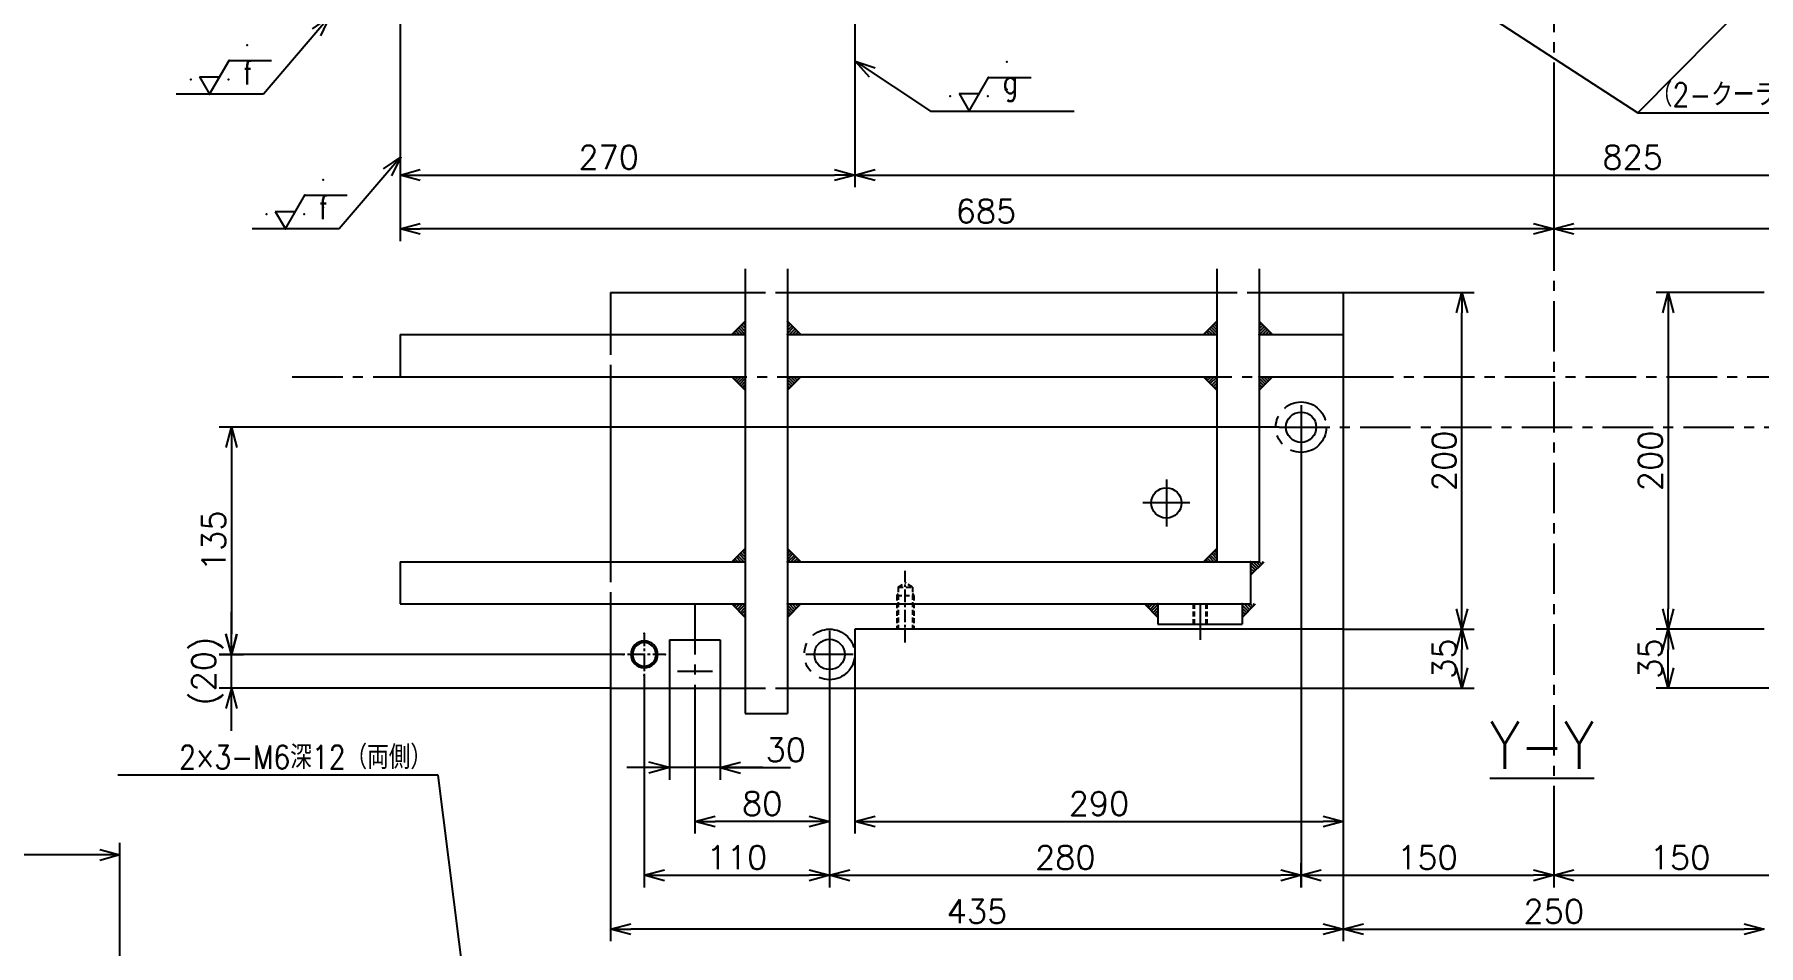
# Model space of a CAD drawing. Header units: millimetres. Extents: x -868 to 0, y 0 to 636.
# Drawn here: x -645.2 to -389.3, y 261.6 to 396.9 of the extents above; entities that cross this region are included whole.
import ezdxf

# ---------------------------------------------------------------- set-up
doc = ezdxf.new("R2010")
doc.units = ezdxf.units.MM
for name, pattern in [('CENTER', [12, 7.5, -1.5, 1.5, -1.5]), ('DASHED', [4.5, 3, -1.5]), ('PHANTOM', [15, 7.5, -1.5, 1.5, -1.5, 1.5, -1.5])]:
    doc.linetypes.add(name, pattern=pattern)
doc.styles.get("Standard").update_dxf_attribs({"font": 'ROMANS', "bigfont": 'EXTFONT'})
doc.dimstyles.new('ISO-25', dxfattribs={"dimtxt": 2.5, "dimasz": 2.5, "dimexe": 1.25, "dimexo": 0.625, "dimtad": 1, "dimtxsty": 'Standard', "dimcen": 2.5, "dimadec": 0, "dimazin": 0, "dimtfac": 1, "dimtmove": 0, "dimatfit": 3, "dimfxl": 1, "dimarcsym": 0})

# ---------------------------------------------------------------- blocks, each defined once
blk = doc.blocks.new('DTL0018')
h = blk.add_hatch()
h.set_pattern_fill('ANSI31', color=0, scale=0.4, style=0, pattern_type=2)
h.set_pattern_definition([(45, (0, 0), (-0.89443, 0.89443), [])])
h.paths.add_polyline_path([(0, 8), (8, 0), (0, 0)])
at = {"color": 0, "linetype": 'Continuous'}
blk.add_line((8, 0), (0, 8), dxfattribs=at)
at = {"color": 0}
blk.add_point((0, 0), dxfattribs=at)
blk = doc.blocks.new('DTL0026')
at = {"color": 0, "linetype": 'DASHED'}
for p, q in [((-4, 12), (-4, 0)), ((-3.4, 12), (-3.4, 0)), ((3.4, 12), (3.4, 0)), ((4, 12), (4, 0))]:
    blk.add_line(p, q, dxfattribs=at)
at = {"color": 0}
blk.add_point((0, 0), dxfattribs=at)
blk = doc.blocks.new('DTL0055')
at = {"color": 0, "linetype": 'CENTER'}
blk.add_line((-7.9, 0), (34.6, 0), dxfattribs=at)
at = {"color": 0, "linetype": 'DASHED'}
for p, q in [((20, 5), (0, 5)), ((25, 4.2), (0, 4.2)), ((20, 5), (20, -5)), ((20, 5), (21.3, 4.2)), ((25, 4.2), (27.5, 0)), ((25, 4.2), (25, -4.3)), ((25, -4.3), (0, -4.3)), ((20, -5), (0, -5)), ((20, -5), (21.3, -4.3)), ((25, -4.3), (27.5, 0))]:
    blk.add_line(p, q, dxfattribs=at)
at = {"color": 0}
for p in [(0, 0), (20, 0)]:
    blk.add_point(p, dxfattribs=at)
blk = doc.blocks.new('DTL0029')
at = {"color": 0, "linetype": 'CENTER'}
for p, q in [((0, 12.5), (0, -12.5)), ((-12.5, 0), (12.5, 0))]:
    blk.add_line(p, q, dxfattribs=at)
at = {"color": 0, "linetype": 'Continuous'}
for radius in [8, 7]:
    blk.add_circle((0, 0), radius, dxfattribs=at)
at = {"color": 0}
for p in [(0, 12.5), (-12.5, 0), (-12.5, 0), (-12.5, 0), (0, 0), (12.5, 0), (12.5, 0), (12.5, 0), (0, -12.5)]:
    blk.add_point(p, dxfattribs=at)
blk = doc.blocks.new('_Open30')
at = {"color": 0, "linetype": 'ByBlock', "lineweight": -2}
for p, q in [((-1, 0.267949), (0, 0)), ((0, 0), (-1, -0.267949)), ((0, 0), (-1, 0))]:
    blk.add_line(p, q, dxfattribs=at)
blk = doc.blocks.new('*D138')
at = {"color": 0, "lineweight": -2}
blk.add_line((-447.97, 264), (-391.47, 264), dxfattribs=at)
at = {"layer": 'Defpoints', "color": 0}
for p in [(-450.97, 282.3), (-388.47, 264), (-388.47, 234.36)]:
    blk.add_point(p, dxfattribs=at)
at = {"color": 0, "lineweight": -2, "xscale": 3, "yscale": 3, "zscale": 3, "rotation": 180}
blk.add_blockref('_Open30', (-450.97, 264), dxfattribs=at)
at = {"color": 0, "lineweight": -2, "xscale": 3, "yscale": 3, "zscale": 3}
blk.add_blockref('_Open30', (-388.47, 264), dxfattribs=at)
at = {"color": 0, "insert": (-419.72, 266.64), "char_height": 3.5, "attachment_point": 5}
blk.add_mtext('250', dxfattribs=at)
blk = doc.blocks.new('*D140')
at = {"color": 0, "lineweight": -2}
for p, q in [((-388.47, 308.55), (-404.53, 308.55)), ((-402.73, 302.8), (-402.73, 305.55)), ((-315.97, 299.8), (-404.53, 299.8))]:
    blk.add_line(p, q, dxfattribs=at)
at = {"layer": 'Defpoints', "color": 0}
for p in [(-402.73, 308.55), (-388.47, 308.55), (-315.97, 299.8)]:
    blk.add_point(p, dxfattribs=at)
at = {"color": 0, "lineweight": -2, "xscale": 3, "yscale": 3, "zscale": 3}
for p, rotation in [((-402.73, 308.55), 90), ((-402.73, 299.8), 270)]:
    blk.add_blockref('_Open30', p, dxfattribs=dict(at, rotation=rotation))
at = {"color": 0, "insert": (-405.37, 304.18), "char_height": 3.5, "attachment_point": 5, "rotation": 90}
blk.add_mtext('35', dxfattribs=at)
blk = doc.blocks.new('*D141')
at = {"color": 0, "lineweight": -2}
for p, q in [((-450.97, 308.55), (-431.54, 308.55)), ((-433.34, 302.8), (-433.34, 305.55)), ((-523.47, 299.8), (-431.54, 299.8))]:
    blk.add_line(p, q, dxfattribs=at)
at = {"layer": 'Defpoints', "color": 0}
for p in [(-450.97, 308.55), (-433.34, 308.55), (-523.47, 299.8)]:
    blk.add_point(p, dxfattribs=at)
at = {"color": 0, "lineweight": -2, "xscale": 3, "yscale": 3, "zscale": 3}
for p, rotation in [((-433.34, 308.55), 90), ((-433.34, 299.8), 270)]:
    blk.add_blockref('_Open30', p, dxfattribs=dict(at, rotation=rotation))
at = {"color": 0, "insert": (-435.98, 304.18), "char_height": 3.5, "attachment_point": 5, "rotation": 90}
blk.add_mtext('35', dxfattribs=at)
blk = doc.blocks.new('*D142')
at = {"color": 0, "lineweight": -2}
for p, q in [((-450.97, 358.55), (-431.54, 358.55)), ((-433.34, 311.55), (-433.34, 355.55))]:
    blk.add_line(p, q, dxfattribs=at)
at = {"layer": 'Defpoints', "color": 0}
for p in [(-450.97, 358.55), (-433.34, 358.55), (-450.97, 308.55)]:
    blk.add_point(p, dxfattribs=at)
at = {"color": 0, "lineweight": -2, "xscale": 3, "yscale": 3, "zscale": 3}
for p, rotation in [((-433.34, 358.55), 90), ((-433.34, 308.55), 270)]:
    blk.add_blockref('_Open30', p, dxfattribs=dict(at, rotation=rotation))
at = {"color": 0, "insert": (-435.98, 333.55), "char_height": 3.5, "attachment_point": 5, "rotation": 90}
blk.add_mtext('200', dxfattribs=at)
blk = doc.blocks.new('*D166')
at = {"color": 0, "lineweight": -2}
for p, q in [((-632.55, 219.99), (-632.55, 276.82)), ((-635.55, 275.02), (-679.55, 275.02))]:
    blk.add_line(p, q, dxfattribs=at)
at = {"layer": 'Defpoints', "color": 0}
for p in [(-682.55, 275.02), (-682.55, 274.06), (-632.55, 219.99)]:
    blk.add_point(p, dxfattribs=at)
at = {"color": 0, "lineweight": -2, "xscale": 3, "yscale": 3, "zscale": 3, "rotation": 180}
blk.add_blockref('_Open30', (-682.55, 275.02), dxfattribs=at)
at = {"color": 0, "lineweight": -2, "xscale": 3, "yscale": 3, "zscale": 3}
blk.add_blockref('_Open30', (-632.55, 275.02), dxfattribs=at)
at = {"color": 0, "insert": (-657.55, 278.55), "char_height": 3.5, "attachment_point": 5}
blk.add_mtext('(200)', dxfattribs=at)
blk = doc.blocks.new('*D171')
at = {"color": 0, "lineweight": -2}
for p, q in [((-527.22, 301.3), (-527.22, 278.2)), ((-547.22, 296.05), (-547.22, 278.2)), ((-530.22, 280), (-544.22, 280))]:
    blk.add_line(p, q, dxfattribs=at)
at = {"layer": 'Defpoints', "color": 0}
for p in [(-527.22, 301.3), (-547.22, 296.05), (-547.22, 280)]:
    blk.add_point(p, dxfattribs=at)
at = {"color": 0, "lineweight": -2, "xscale": 3, "yscale": 3, "zscale": 3, "rotation": 180}
blk.add_blockref('_Open30', (-547.22, 280), dxfattribs=at)
at = {"color": 0, "lineweight": -2, "xscale": 3, "yscale": 3, "zscale": 3}
blk.add_blockref('_Open30', (-527.22, 280), dxfattribs=at)
at = {"color": 0, "insert": (-537.22, 282.64), "char_height": 3.5, "attachment_point": 5}
blk.add_mtext('80', dxfattribs=at)
blk = doc.blocks.new('*D172')
at = {"color": 7, "linetype": 'Continuous'}
for p, q in [((-550.97, 299.8), (-550.97, 286.2)), ((-543.47, 299.8), (-543.47, 286.2)), ((-537.12, 288), (-557.32, 288)), ((-550.97, 288), (-554.03, 288.82)), ((-550.97, 288), (-554.03, 287.18)), ((-543.47, 288), (-540.42, 288.82)), ((-543.47, 288), (-540.42, 287.18)), ((-543.47, 288), (-533, 288))]:
    blk.add_line(p, q, dxfattribs=at)
at = {"layer": 'Defpoints', "color": 0}
for p in [(-550.97, 299.8), (-543.47, 299.8), (-550.97, 288)]:
    blk.add_point(p, dxfattribs=at)
at = {"color": 0, "insert": (-533.72, 290.64), "char_height": 3.5, "attachment_point": 5}
blk.add_mtext('30', dxfattribs=at)
blk = doc.blocks.new('USER0001')
at = {"color": 0, "linetype": 'Continuous'}
for p, q in [((-1.5, 2.6), (0, 0)), ((-1.5, 2.6), (1.5, 2.6)), ((0, 0), (2.89, 5)), ((2.89, 5), (9.2, 5))]:
    blk.add_line(p, q, dxfattribs=at)
at = {"color": 0}
for p in [(5.6, 7.3), (2.89, 5), (5.6, 3.2), (5.6, 3.2), (-2.8, 2.2), (2.8, 2.2), (0, 0)]:
    blk.add_point(p, dxfattribs=at)
blk = doc.blocks.new('SYM0016')
at = {"color": 0}
blk.add_blockref('USER0001', (0, 0), dxfattribs=at)
at = {"color": 0, "insert": (4.98, 1.45), "char_height": 3.5, "attachment_point": 7}
blk.add_mtext('{\\W0.8;g}', dxfattribs=at)
blk = doc.blocks.new('SYM0017')
at = {"color": 7, "linetype": 'Continuous'}
for p, q in [((0, 0), (11.18, -7.43)), ((0, 0), (3, -1.01)), ((0, 0), (2.09, -2.37)), ((11.18, -7.43), (32.52, -7.43))]:
    blk.add_line(p, q, dxfattribs=at)
blk = doc.blocks.new('SYM0021')
at = {"color": 0}
blk.add_blockref('USER0001', (0, 0), dxfattribs=at)
at = {"color": 0, "insert": (4.98, 1.45), "char_height": 3.5, "attachment_point": 7}
blk.add_mtext('{\\W0.8;f}', dxfattribs=at)
blk = doc.blocks.new('SYM0031')
at = {"color": 7, "linetype": 'Continuous'}
for p, q in [((-8.98, 71.33), (-56.49, 71.33)), ((0, 0), (-8.98, 71.33)), ((0, 0), (-1.19, 2.93)), ((0, 0), (0.43, 3.13))]:
    blk.add_line(p, q, dxfattribs=at)
at = {"color": 7, "insert": (-9.88, 72.2), "char_height": 3.5, "attachment_point": 9}
blk.add_mtext('{\\W0.833333;2×3-M6深12（両側）}', dxfattribs=at)
blk = doc.blocks.new('*D196')
at = {"color": 0, "lineweight": -2}
for p, q in [((-450.97, 312.3), (-450.97, 278.2)), ((-523.47, 299.79), (-523.47, 278.2)), ((-520.47, 280), (-453.97, 280))]:
    blk.add_line(p, q, dxfattribs=at)
at = {"layer": 'Defpoints', "color": 0}
for p in [(-450.97, 312.3), (-523.47, 299.79), (-450.97, 280)]:
    blk.add_point(p, dxfattribs=at)
at = {"color": 0, "lineweight": -2, "xscale": 3, "yscale": 3, "zscale": 3, "rotation": 180}
blk.add_blockref('_Open30', (-523.47, 280), dxfattribs=at)
at = {"color": 0, "lineweight": -2, "xscale": 3, "yscale": 3, "zscale": 3}
blk.add_blockref('_Open30', (-450.97, 280), dxfattribs=at)
at = {"color": 0, "insert": (-487.22, 282.64), "char_height": 3.5, "attachment_point": 5}
blk.add_mtext('290', dxfattribs=at)
blk = doc.blocks.new('*D214')
at = {"color": 0, "lineweight": -2}
for p, q in [((-590.97, 399.51), (-590.97, 374.2)), ((-587.97, 376), (-526.47, 376))]:
    blk.add_line(p, q, dxfattribs=at)
at = {"layer": 'Defpoints', "color": 0}
for p in [(-590.97, 399.51), (-523.47, 399.51), (-523.47, 376)]:
    blk.add_point(p, dxfattribs=at)
at = {"color": 0, "lineweight": -2, "xscale": 3, "yscale": 3, "zscale": 3, "rotation": 180}
blk.add_blockref('_Open30', (-590.97, 376), dxfattribs=at)
at = {"color": 0, "lineweight": -2, "xscale": 3, "yscale": 3, "zscale": 3}
blk.add_blockref('_Open30', (-523.47, 376), dxfattribs=at)
at = {"color": 0, "insert": (-560, 378.64), "char_height": 3.5, "attachment_point": 5}
blk.add_mtext('\\A1;270', dxfattribs=at)
blk = doc.blocks.new('*D217')
at = {"color": 0, "lineweight": -2}
for p, q in [((-523.47, 399.51), (-523.47, 374.2)), ((-520.47, 376), (-320.22, 376))]:
    blk.add_line(p, q, dxfattribs=at)
at = {"layer": 'Defpoints', "color": 0}
for p in [(-523.47, 399.51), (-317.22, 399.51), (-317.22, 376)]:
    blk.add_point(p, dxfattribs=at)
at = {"color": 0, "lineweight": -2, "xscale": 3, "yscale": 3, "zscale": 3, "rotation": 180}
blk.add_blockref('_Open30', (-523.47, 376), dxfattribs=at)
at = {"color": 0, "lineweight": -2, "xscale": 3, "yscale": 3, "zscale": 3}
blk.add_blockref('_Open30', (-317.22, 376), dxfattribs=at)
at = {"color": 0, "insert": (-408, 378.64), "char_height": 3.5, "attachment_point": 5}
blk.add_mtext('\\A1;825', dxfattribs=at)
blk = doc.blocks.new('*D231')
at = {"color": 0, "lineweight": -2}
for p, q in [((-450.97, 312.3), (-450.97, 262.2)), ((-559.72, 299.8), (-559.72, 262.2)), ((-453.97, 264), (-556.72, 264))]:
    blk.add_line(p, q, dxfattribs=at)
at = {"layer": 'Defpoints', "color": 0}
for p in [(-450.97, 312.3), (-559.72, 299.8), (-559.72, 264)]:
    blk.add_point(p, dxfattribs=at)
at = {"color": 0, "lineweight": -2, "xscale": 3, "yscale": 3, "zscale": 3, "rotation": 180}
blk.add_blockref('_Open30', (-559.72, 264), dxfattribs=at)
at = {"color": 0, "lineweight": -2, "xscale": 3, "yscale": 3, "zscale": 3}
blk.add_blockref('_Open30', (-450.97, 264), dxfattribs=at)
at = {"color": 0, "insert": (-505.34, 266.64), "char_height": 3.5, "attachment_point": 5}
blk.add_mtext('435', dxfattribs=at)
blk = doc.blocks.new('*D232')
at = {"color": 0, "lineweight": -2}
for p, q in [((-590.97, 399.51), (-590.97, 366.2)), ((-419.72, 387.63), (-419.72, 366.2)), ((-422.72, 368), (-587.97, 368))]:
    blk.add_line(p, q, dxfattribs=at)
at = {"layer": 'Defpoints', "color": 0}
for p in [(-590.97, 399.51), (-419.72, 387.63), (-590.97, 368)]:
    blk.add_point(p, dxfattribs=at)
at = {"color": 0, "lineweight": -2, "xscale": 3, "yscale": 3, "zscale": 3, "rotation": 180}
blk.add_blockref('_Open30', (-590.97, 368), dxfattribs=at)
at = {"color": 0, "lineweight": -2, "xscale": 3, "yscale": 3, "zscale": 3}
blk.add_blockref('_Open30', (-419.72, 368), dxfattribs=at)
at = {"color": 0, "insert": (-504, 370.64), "char_height": 3.5, "attachment_point": 5}
blk.add_mtext('685', dxfattribs=at)
blk = doc.blocks.new('*D233')
at = {"color": 0, "lineweight": -2}
for p, q in [((-289.72, 399.51), (-289.72, 366.2)), ((-292.72, 368), (-416.72, 368))]:
    blk.add_line(p, q, dxfattribs=at)
at = {"layer": 'Defpoints', "color": 0}
for p in [(-289.72, 399.51), (-419.72, 387.63), (-419.72, 368)]:
    blk.add_point(p, dxfattribs=at)
at = {"color": 0, "lineweight": -2, "xscale": 3, "yscale": 3, "zscale": 3, "rotation": 180}
blk.add_blockref('_Open30', (-419.72, 368), dxfattribs=at)
at = {"color": 0, "lineweight": -2, "xscale": 3, "yscale": 3, "zscale": 3}
blk.add_blockref('_Open30', (-289.72, 368), dxfattribs=at)
at = {"color": 0, "insert": (-354.72, 370.64), "char_height": 3.5, "attachment_point": 5}
blk.add_mtext('520', dxfattribs=at)
blk = doc.blocks.new('*D254')
at = {"color": 0, "lineweight": -2}
for p, q in [((-388.47, 358.55), (-404.53, 358.55)), ((-402.73, 355.55), (-402.73, 311.55))]:
    blk.add_line(p, q, dxfattribs=at)
at = {"layer": 'Defpoints', "color": 0}
for p in [(-388.47, 358.55), (-402.73, 308.55), (-388.47, 308.55)]:
    blk.add_point(p, dxfattribs=at)
at = {"color": 0, "lineweight": -2, "xscale": 3, "yscale": 3, "zscale": 3}
for p, rotation in [((-402.73, 358.55), 90), ((-402.73, 308.55), 270)]:
    blk.add_blockref('_Open30', p, dxfattribs=dict(at, rotation=rotation))
at = {"color": 0, "insert": (-405.37, 333.55), "char_height": 3.5, "attachment_point": 5, "rotation": 90}
blk.add_mtext('200', dxfattribs=at)
blk = doc.blocks.new('*D255')
at = {"color": 0, "lineweight": -2}
for p, q in [((-460.47, 338.55), (-617.8, 338.55)), ((-616, 335.55), (-616, 307.8)), ((-557.85, 304.8), (-617.8, 304.8))]:
    blk.add_line(p, q, dxfattribs=at)
at = {"layer": 'Defpoints', "color": 0}
for p in [(-460.47, 338.55), (-616, 304.8), (-557.85, 304.8)]:
    blk.add_point(p, dxfattribs=at)
at = {"color": 0, "lineweight": -2, "xscale": 3, "yscale": 3, "zscale": 3}
for p, rotation in [((-616, 338.55), 90), ((-616, 304.8), 270)]:
    blk.add_blockref('_Open30', p, dxfattribs=dict(at, rotation=rotation))
at = {"color": 0, "insert": (-618.64, 321.68), "char_height": 3.5, "attachment_point": 5, "rotation": 90}
blk.add_mtext('135', dxfattribs=at)
blk = doc.blocks.new('*D258')
at = {"color": 0, "lineweight": -2}
for p, q in [((-554.72, 301.68), (-554.72, 270.2)), ((-551.72, 272), (-530.22, 272))]:
    blk.add_line(p, q, dxfattribs=at)
at = {"layer": 'Defpoints', "color": 0}
for p in [(-554.72, 301.68), (-527.22, 301.3), (-527.22, 272)]:
    blk.add_point(p, dxfattribs=at)
at = {"color": 0, "lineweight": -2, "xscale": 3, "yscale": 3, "zscale": 3, "rotation": 180}
blk.add_blockref('_Open30', (-554.72, 272), dxfattribs=at)
at = {"color": 0, "lineweight": -2, "xscale": 3, "yscale": 3, "zscale": 3}
blk.add_blockref('_Open30', (-527.22, 272), dxfattribs=at)
at = {"color": 0, "insert": (-540.97, 274.64), "char_height": 3.5, "attachment_point": 5}
blk.add_mtext('110', dxfattribs=at)
blk = doc.blocks.new('*D259')
at = {"color": 0, "lineweight": -2}
for p, q in [((-527.22, 301.3), (-527.22, 270.2)), ((-524.22, 272), (-460.22, 272)), ((-457.22, 270.2), (-457.22, 273.8))]:
    blk.add_line(p, q, dxfattribs=at)
at = {"layer": 'Defpoints', "color": 0}
for p in [(-527.22, 301.3), (-457.22, 272), (-457.22, 270.2)]:
    blk.add_point(p, dxfattribs=at)
at = {"color": 0, "lineweight": -2, "xscale": 3, "yscale": 3, "zscale": 3, "rotation": 180}
blk.add_blockref('_Open30', (-527.22, 272), dxfattribs=at)
at = {"color": 0, "lineweight": -2, "xscale": 3, "yscale": 3, "zscale": 3}
blk.add_blockref('_Open30', (-457.22, 272), dxfattribs=at)
at = {"color": 0, "insert": (-492.22, 274.64), "char_height": 3.5, "attachment_point": 5}
blk.add_mtext('280', dxfattribs=at)
blk = doc.blocks.new('*D260')
at = {"color": 7, "linetype": 'Continuous'}
for p, q in [((-616, 293.45), (-616, 311.15)), ((-616, 304.8), (-616.82, 307.85)), ((-616, 304.8), (-615.18, 307.85)), ((-617.8, 304.8), (-614.2, 304.8)), ((-559.72, 299.8), (-617.8, 299.8)), ((-616, 299.8), (-616.82, 296.75)), ((-616, 299.8), (-615.18, 296.75))]:
    blk.add_line(p, q, dxfattribs=at)
at = {"layer": 'Defpoints', "color": 0}
for p in [(-617.8, 304.8), (-616, 304.8), (-559.72, 299.8)]:
    blk.add_point(p, dxfattribs=at)
at = {"color": 0, "insert": (-619.54, 302.3), "char_height": 3.5, "attachment_point": 5, "rotation": 90}
blk.add_mtext('(20)', dxfattribs=at)
blk = doc.blocks.new('SYM0034')
at = {"color": 7, "linetype": 'Continuous'}
for p, q in [((0, 0), (-9.14, -10.73)), ((0, 0), (-2.6, -1.79)), ((0, 0), (-1.36, -2.86)), ((-9.14, -10.73), (-22.09, -10.73))]:
    blk.add_line(p, q, dxfattribs=at)
blk = doc.blocks.new('*D282')
at = {"color": 0, "lineweight": -2}
for p, q in [((-457.22, 335.3), (-457.22, 270.2)), ((-419.72, 278.22), (-419.72, 270.2)), ((-454.22, 272), (-422.72, 272))]:
    blk.add_line(p, q, dxfattribs=at)
at = {"layer": 'Defpoints', "color": 0}
for p in [(-457.22, 335.3), (-419.72, 278.22), (-419.72, 272)]:
    blk.add_point(p, dxfattribs=at)
at = {"color": 0, "lineweight": -2, "xscale": 3, "yscale": 3, "zscale": 3, "rotation": 180}
blk.add_blockref('_Open30', (-457.22, 272), dxfattribs=at)
at = {"color": 0, "lineweight": -2, "xscale": 3, "yscale": 3, "zscale": 3}
blk.add_blockref('_Open30', (-419.72, 272), dxfattribs=at)
at = {"color": 0, "insert": (-438.47, 274.64), "char_height": 3.5, "attachment_point": 5}
blk.add_mtext('150', dxfattribs=at)
blk = doc.blocks.new('*D283')
at = {"color": 0, "lineweight": -2}
for p, q in [((-382.22, 335.3), (-382.22, 270.2)), ((-419.72, 278.22), (-419.72, 270.2)), ((-416.72, 272), (-385.22, 272))]:
    blk.add_line(p, q, dxfattribs=at)
at = {"layer": 'Defpoints', "color": 0}
for p in [(-382.22, 335.3), (-419.72, 278.22), (-382.22, 272)]:
    blk.add_point(p, dxfattribs=at)
at = {"color": 0, "lineweight": -2, "xscale": 3, "yscale": 3, "zscale": 3, "rotation": 180}
blk.add_blockref('_Open30', (-419.72, 272), dxfattribs=at)
at = {"color": 0, "lineweight": -2, "xscale": 3, "yscale": 3, "zscale": 3}
blk.add_blockref('_Open30', (-382.22, 272), dxfattribs=at)
at = {"color": 0, "insert": (-400.97, 274.64), "char_height": 3.5, "attachment_point": 5}
blk.add_mtext('150', dxfattribs=at)
blk = doc.blocks.new('SYM0045')
at = {"color": 241, "linetype": 'Continuous'}
for q in [(-43.43, -43.92), (-2.73, -1.6), (-1.57, -2.75)]:
    blk.add_line((0, 0), q, dxfattribs=at)
blk = doc.blocks.new('SYM0046')
at = {"color": 241, "linetype": 'Continuous'}
for p, q in [((0, 0), (68.1, -44.3)), ((0, 0), (3.01, -0.98)), ((0, 0), (2.11, -2.35)), ((68.1, -44.3), (113.41, -44.3))]:
    blk.add_line(p, q, dxfattribs=at)
at = {"color": 241, "insert": (70.03, -43.42), "char_height": 3.5, "attachment_point": 7}
blk.add_mtext('{\\W0.833333;（2-クーラント抜き穴）}', dxfattribs=at)
blk = doc.blocks.new('SYM0055')
at = {"color": 161}
blk.add_blockref('USER0001', (0, 0), dxfattribs=at)
at = {"color": 161, "insert": (4.98, 1.45), "char_height": 3.5, "attachment_point": 7}
blk.add_mtext('{\\W0.8;f}', dxfattribs=at)
blk = doc.blocks.new('SYM0056')
at = {"color": 7, "linetype": 'Continuous'}
for p, q in [((0, 0), (-9.81, -11.51)), ((0, 0), (-2.6, -1.79)), ((0, 0), (-1.36, -2.86)), ((-9.81, -11.51), (-22.76, -11.51))]:
    blk.add_line(p, q, dxfattribs=at)

msp = doc.modelspace()

# ---------------------------------------------------------------- linework, layer by layer
at = {"color": 7, "linetype": 'CENTER'}
for p, q in [((-419.721, 548.721), (-419.721, 387.631)), ((-419.721, 369.28), (-419.721, 278.223)), ((-606.985, 346.05), (-267.845, 346.05)), ((-457.221, 341.8), (-457.221, 335.3)), ((-460.471, 338.55), (-378.971, 338.55)), ((-477.221, 330.8), (-477.221, 323.8)), ((-473.721, 327.3), (-480.721, 327.3)), ((-547.221, 312.3), (-547.221, 296.05)), ((-472.221, 312.3), (-472.221, 306.967)), ((-527.221, 308.3), (-527.221, 301.3)), ((-523.721, 304.8), (-530.721, 304.8)), ((-549.775, 302.3), (-544.576, 302.3))]:
    msp.add_line(p, q, dxfattribs=at)
at = {"color": 7, "linetype": 'Continuous'}
for p, q in [((-539.721, 362.064), (-539.721, 296.05)), ((-533.471, 362.064), (-533.471, 296.05)), ((-469.721, 362.064), (-469.721, 318.55)), ((-463.471, 362.064), (-463.471, 318.55)), ((-559.721, 358.55), (-559.721, 352.3)), ((-559.721, 358.55), (-539.721, 358.55)), ((-533.471, 358.55), (-469.721, 358.55)), ((-463.471, 358.55), (-450.971, 358.55)), ((-450.971, 358.55), (-450.971, 308.55)), ((-590.971, 352.3), (-539.721, 352.3)), ((-590.971, 352.3), (-590.971, 346.05)), ((-533.471, 352.3), (-469.721, 352.3)), ((-463.471, 352.3), (-450.971, 352.3)), ((-590.971, 346.05), (-539.721, 346.05)), ((-559.721, 346.05), (-559.721, 318.55)), ((-533.471, 346.05), (-469.721, 346.05)), ((-463.471, 346.05), (-450.971, 346.05)), ((-590.971, 318.55), (-539.721, 318.55)), ((-590.971, 318.55), (-590.971, 312.3)), ((-533.471, 318.55), (-463.471, 318.55)), ((-464.721, 318.55), (-464.721, 312.3)), ((-590.971, 312.3), (-539.721, 312.3)), ((-559.721, 312.3), (-559.721, 299.8)), ((-533.471, 312.3), (-464.721, 312.3)), ((-478.471, 312.3), (-478.471, 309.3)), ((-465.971, 312.3), (-465.971, 309.3)), ((-450.971, 308.55), (-523.471, 308.55)), ((-523.471, 308.55), (-523.471, 299.787)), ((-478.471, 309.3), (-465.971, 309.3)), ((-550.971, 306.965), (-543.471, 306.965)), ((-550.971, 306.965), (-550.971, 299.8)), ((-543.471, 306.965), (-543.471, 299.8)), ((-559.721, 299.8), (-539.721, 299.8)), ((-533.471, 299.8), (-523.471, 299.8)), ((-539.721, 296.05), (-533.471, 296.05))]:
    msp.add_line(p, q, dxfattribs=at)
at = {"color": 7, "linetype": 'DASHED'}
for p, q in [((-539.721, 358.55), (-533.471, 358.55)), ((-469.721, 358.55), (-463.471, 358.55)), ((-559.721, 352.3), (-559.721, 346.05)), ((-559.721, 318.55), (-559.721, 312.3)), ((-539.721, 299.8), (-533.471, 299.8))]:
    msp.add_line(p, q, dxfattribs=at)
at = {"color": 7, "linetype": 'PHANTOM'}
for centre in [(-457.221, 338.55), (-527.221, 304.8)]:
    msp.add_circle(centre, 3.75, dxfattribs=at)
at = {"color": 7, "linetype": 'Continuous'}
for centre in [(-457.221, 338.55), (-477.221, 327.3), (-527.221, 304.8)]:
    msp.add_circle(centre, 2.25, dxfattribs=at)

# ---------------------------------------------------------------- block references
at = {"color": 241}
for name, p in [('SYM0046', (-475.335, 429.538)), ('SYM0045', (-363.803, 429.164))]:
    msp.add_blockref(name, p, dxfattribs=at)
at = {"color": 7}
for name, p in [('SYM0056', (-601.438, 399.514)), ('SYM0017', (-523.434, 392.93)), ('SYM0016', (-506.5, 385.5)), ('SYM0034', (-590.86, 378.726)), ('SYM0021', (-608, 368)), ('SYM0031', (-576.353, 215.527))]:
    msp.add_blockref(name, p, dxfattribs=at)
at = {"color": 161}
msp.add_blockref('SYM0055', (-619.25, 388), dxfattribs=at)
at = {"color": 7, "xscale": 0.25, "zscale": 0.25}
for name, p, yscale, rotation in [('DTL0018', (-539.721, 352.3), 0.25, 90.00000000000001), ('DTL0018', (-469.721, 352.3), 0.25, 90.00000000000001), ('DTL0018', (-539.721, 346.05), 0.25, 180), ('DTL0018', (-533.471, 346.05), 0.25, 270), ('DTL0018', (-469.721, 346.05), 0.25, 180), ('DTL0018', (-463.471, 346.05), 0.25, 270), ('DTL0018', (-539.721, 318.55), 0.25, 90.00000000000001), ('DTL0018', (-469.721, 318.55), 0.25, 90.00000000000001), ('DTL0018', (-464.721, 318.55), 0.25, 270), ('DTL0055', (-515.971, 308.55), 0.25, 90.00000000000001), ('DTL0018', (-539.721, 312.3), 0.25, 180), ('DTL0018', (-533.471, 312.3), 0.25, 270), ('DTL0018', (-478.471, 312.3), 0.25, 180), ('DTL0026', (-472.221, 309.3), -0.25, 180), ('DTL0018', (-465.971, 312.3), 0.25, 270), ('DTL0029', (-554.721, 304.8), -0.25, 180)]:
    msp.add_blockref(name, p, dxfattribs=dict(at, yscale=yscale, rotation=rotation))
at = {"color": 7, "xscale": 0.25, "yscale": 0.25, "zscale": 0.25}
for p in [(-533.471, 352.3), (-463.471, 352.3), (-533.471, 318.55)]:
    msp.add_blockref('DTL0018', p, dxfattribs=at)

# ---------------------------------------------------------------- texts
at = {"color": 7, "insert": (-429.216, 287.826), "char_height": 7, "attachment_point": 7}
msp.add_mtext('{\\W0.833333;\\LY-Y\\l}', dxfattribs=at)

# ---------------------------------------------------------------- dimensions: what is measured, and where the dimension line sits
at = {"color": 7}
for base, p1, p2, angle, text, override, picture, middle in [((-523.471, 376.001), (-590.971, 399.514), (-523.471, 399.514), 180, '\\A1;270', {"dimtxt": 3.5, "dimasz": 3, "dimexe": 1.8, "dimexo": 0, "dimgap": 0.875, "dimtad": 1, "dimtih": 0, "dimtoh": 0, "dimdec": 0, "dimdsep": 46, "dimblk1": 'Open30', "dimblk2": 'Open30', "dimsah": 1, "dimse1": 0, "dimse2": 1, "dimtmove": 0}, '*D214', (-559.999, 376.001)), ((-317.221, 376.001), (-523.471, 399.514), (-317.221, 399.514), 180, '\\A1;825', {"dimtxt": 3.5, "dimasz": 3, "dimexe": 1.8, "dimexo": 0, "dimgap": 0.875, "dimtad": 1, "dimtih": 0, "dimtoh": 0, "dimdec": 0, "dimdsep": 46, "dimblk1": 'Open30', "dimblk2": 'Open30', "dimsah": 1, "dimse1": 0, "dimse2": 1, "dimtmove": 0}, '*D217', (-407.999, 376.001)), ((-433.339, 358.55), (-450.971, 308.55), (-450.971, 358.55), 270, '200', {"dimtxt": 3.5, "dimasz": 3, "dimexe": 1.8, "dimexo": 0, "dimgap": 0.875, "dimtad": 1, "dimtih": 0, "dimtoh": 0, "dimdec": 0, "dimdsep": 46, "dimblk1": 'Open30', "dimblk2": 'Open30', "dimsah": 1, "dimse1": 1, "dimse2": 0, "dimtmove": 0}, '*D142', (-433.339, 333.551)), ((-402.728, 308.55), (-388.471, 358.55), (-388.471, 308.55), 90, '200', {"dimtxt": 3.5, "dimasz": 3, "dimexe": 1.8, "dimexo": 0, "dimgap": 0.875, "dimtad": 1, "dimtih": 0, "dimtoh": 0, "dimdec": 0, "dimdsep": 46, "dimblk1": 'Open30', "dimblk2": 'Open30', "dimsah": 1, "dimse1": 0, "dimse2": 1, "dimtmove": 0}, '*D254', (-402.728, 333.551)), ((-615.998, 304.8), (-460.471, 338.55), (-557.846, 304.8), 90, '135', {"dimtxt": 3.5, "dimasz": 3, "dimexe": 1.8, "dimexo": 0, "dimgap": 0.875, "dimtad": 1, "dimtih": 0, "dimtoh": 0, "dimdec": 0, "dimdsep": 46, "dimblk1": 'Open30', "dimblk2": 'Open30', "dimsah": 1, "dimse1": 0, "dimse2": 0, "dimtmove": 0}, '*D255', (-615.998, 321.676)), ((-419.721, 272.001), (-457.221, 335.3), (-419.721, 278.223), 180, '150', {"dimtxt": 3.5, "dimasz": 3, "dimexe": 1.8, "dimexo": 0, "dimgap": 0.875, "dimtad": 1, "dimtih": 0, "dimtoh": 0, "dimdec": 0, "dimdsep": 46, "dimblk1": 'Open30', "dimblk2": 'Open30', "dimsah": 1, "dimse1": 0, "dimse2": 0, "dimtmove": 0}, '*D282', (-438.47, 272.001)), ((-382.221, 272.001), (-419.721, 278.223), (-382.221, 335.3), 180, '150', {"dimtxt": 3.5, "dimasz": 3, "dimexe": 1.8, "dimexo": 0, "dimgap": 0.875, "dimtad": 1, "dimtih": 0, "dimtoh": 0, "dimdec": 0, "dimdsep": 46, "dimblk1": 'Open30', "dimblk2": 'Open30', "dimsah": 1, "dimse1": 0, "dimse2": 0, "dimtmove": 0}, '*D283', (-400.97, 272.001)), ((-450.971, 280.001), (-523.471, 299.787), (-450.971, 312.3), 180, '290', {"dimtxt": 3.5, "dimasz": 3, "dimexe": 1.8, "dimexo": 0, "dimgap": 0.875, "dimtad": 1, "dimtih": 0, "dimtoh": 0, "dimdec": 0, "dimdsep": 46, "dimblk1": 'Open30', "dimblk2": 'Open30', "dimsah": 1, "dimse1": 0, "dimse2": 0, "dimtmove": 0}, '*D196', (-487.22, 280.001)), ((-615.999, 304.8), (-559.721, 299.8), (-617.8, 304.8), 270, '(20)', {"dimtxt": 3.5, "dimasz": 3, "dimexe": 1.8, "dimexo": 0, "dimgap": 0.875, "dimtad": 1, "dimtih": 0, "dimtoh": 0, "dimdec": 0, "dimdsep": 46, "dimblk1": 'Open30', "dimblk2": 'Open30', "dimsah": 1, "dimse1": 0, "dimse2": 0, "dimtmove": 0}, '*D260', (-615.999, 302.301)), ((-433.339, 308.55), (-523.471, 299.8), (-450.971, 308.55), 270, '35', {"dimtxt": 3.5, "dimasz": 3, "dimexe": 1.8, "dimexo": 0, "dimgap": 0.875, "dimtad": 1, "dimtih": 0, "dimtoh": 0, "dimdec": 0, "dimdsep": 46, "dimblk1": 'Open30', "dimblk2": 'Open30', "dimsah": 1, "dimse1": 0, "dimse2": 0, "dimtmove": 0}, '*D141', (-433.339, 304.176)), ((-402.729, 308.55), (-315.971, 299.8), (-388.471, 308.55), 270, '35', {"dimtxt": 3.5, "dimasz": 3, "dimexe": 1.8, "dimexo": 0, "dimgap": 0.875, "dimtad": 1, "dimtih": 0, "dimtoh": 0, "dimdec": 0, "dimdsep": 46, "dimblk1": 'Open30', "dimblk2": 'Open30', "dimsah": 1, "dimse1": 0, "dimse2": 0, "dimtmove": 0}, '*D140', (-402.729, 304.176)), ((-527.221, 272.001), (-554.721, 301.675), (-527.221, 301.3), 180, '110', {"dimtxt": 3.5, "dimasz": 3, "dimexe": 1.8, "dimexo": 0, "dimgap": 0.875, "dimtad": 1, "dimtih": 0, "dimtoh": 0, "dimdec": 0, "dimdsep": 46, "dimblk1": 'Open30', "dimblk2": 'Open30', "dimsah": 1, "dimse1": 0, "dimse2": 1, "dimtmove": 0}, '*D258', (-540.97, 272.001)), ((-457.221, 272.001), (-527.221, 301.3), (-457.221, 270.2), 180, '280', {"dimtxt": 3.5, "dimasz": 3, "dimexe": 1.8, "dimexo": 0, "dimgap": 0.875, "dimtad": 1, "dimtih": 0, "dimtoh": 0, "dimdec": 0, "dimdsep": 46, "dimblk1": 'Open30', "dimblk2": 'Open30', "dimsah": 1, "dimse1": 0, "dimse2": 0, "dimtmove": 0}, '*D259', (-492.22, 272.001)), ((-388.471, 264.001), (-450.971, 282.3), (-388.471, 234.362), 180, '250', {"dimtxt": 3.5, "dimasz": 3, "dimexe": 1.8, "dimexo": 0, "dimgap": 0.875, "dimtad": 1, "dimtih": 0, "dimtoh": 0, "dimdec": 0, "dimdsep": 46, "dimblk1": 'Open30', "dimblk2": 'Open30', "dimsah": 1, "dimse1": 1, "dimse2": 1, "dimtmove": 0}, '*D138', (-419.72, 264.001))]:
    dim = msp.add_linear_dim(base=base, p1=p1, p2=p2, angle=angle, text=text, dimstyle='ISO-25', override=override, dxfattribs=at)
    dim.commit()
    dim.dimension.update_dxf_attribs({"geometry": picture, "text_midpoint": middle, "dimtype": 160})
for base, p1, p2, text, override, picture, middle in [((-590.971, 368.001), (-419.721, 387.631), (-590.971, 399.514), '685', {"dimtxt": 3.5, "dimasz": 3, "dimexe": 1.8, "dimexo": 0, "dimgap": 0.875, "dimtad": 1, "dimtih": 0, "dimtoh": 0, "dimdec": 0, "dimdsep": 46, "dimblk1": 'Open30', "dimblk2": 'Open30', "dimsah": 1, "dimse1": 0, "dimse2": 0, "dimtmove": 0}, '*D232', (-503.998, 368.001)), ((-419.721, 368.001), (-289.721, 399.514), (-419.721, 387.631), '520', {"dimtxt": 3.5, "dimasz": 3, "dimexe": 1.8, "dimexo": 0, "dimgap": 0.875, "dimtad": 1, "dimtih": 0, "dimtoh": 0, "dimdec": 0, "dimdsep": 46, "dimblk1": 'Open30', "dimblk2": 'Open30', "dimsah": 1, "dimse1": 0, "dimse2": 1, "dimtmove": 0}, '*D233', (-354.719, 368.001)), ((-559.721, 264.001), (-450.971, 312.3), (-559.721, 299.8), '435', {"dimtxt": 3.5, "dimasz": 3, "dimexe": 1.8, "dimexo": 0, "dimgap": 0.875, "dimtad": 1, "dimtih": 0, "dimtoh": 0, "dimdec": 0, "dimdsep": 46, "dimblk1": 'Open30', "dimblk2": 'Open30', "dimsah": 1, "dimse1": 0, "dimse2": 0, "dimtmove": 0}, '*D231', (-505.344, 264.001)), ((-550.971, 288.001), (-543.471, 299.8), (-550.971, 299.8), '30', {"dimtxt": 3.5, "dimasz": 3, "dimexe": 1.8, "dimexo": 0, "dimgap": 0.875, "dimtad": 1, "dimtih": 0, "dimtoh": 0, "dimdec": 0, "dimdsep": 46, "dimblk1": 'Open30', "dimblk2": 'Open30', "dimsah": 1, "dimse1": 0, "dimse2": 0, "dimtmove": 0}, '*D172', (-533.723, 288.001)), ((-547.221, 280.001), (-527.221, 301.3), (-547.221, 296.05), '80', {"dimtxt": 3.5, "dimasz": 3, "dimexe": 1.8, "dimexo": 0, "dimgap": 0.875, "dimtad": 1, "dimtih": 0, "dimtoh": 0, "dimdec": 0, "dimdsep": 46, "dimblk1": 'Open30', "dimblk2": 'Open30', "dimsah": 1, "dimse1": 0, "dimse2": 0, "dimtmove": 0}, '*D171', (-537.219, 280.001)), ((-682.554, 275.016), (-632.554, 219.99), (-682.554, 274.061), '(200)', {"dimtxt": 3.5, "dimasz": 3, "dimexe": 1.8, "dimexo": 0, "dimgap": 0.875, "dimtad": 1, "dimtih": 0, "dimtoh": 0, "dimdec": 0, "dimdsep": 46, "dimblk1": 'Open30', "dimblk2": 'Open30', "dimsah": 1, "dimse1": 0, "dimse2": 1, "dimtmove": 0}, '*D166', (-657.552, 275.016))]:
    dim = msp.add_linear_dim(base=base, p1=p1, p2=p2, text=text, dimstyle='ISO-25', override=override, dxfattribs=at)
    dim.commit()
    dim.dimension.update_dxf_attribs({"geometry": picture, "text_midpoint": middle, "dimtype": 160})

doc.saveas('drawing.dxf')
